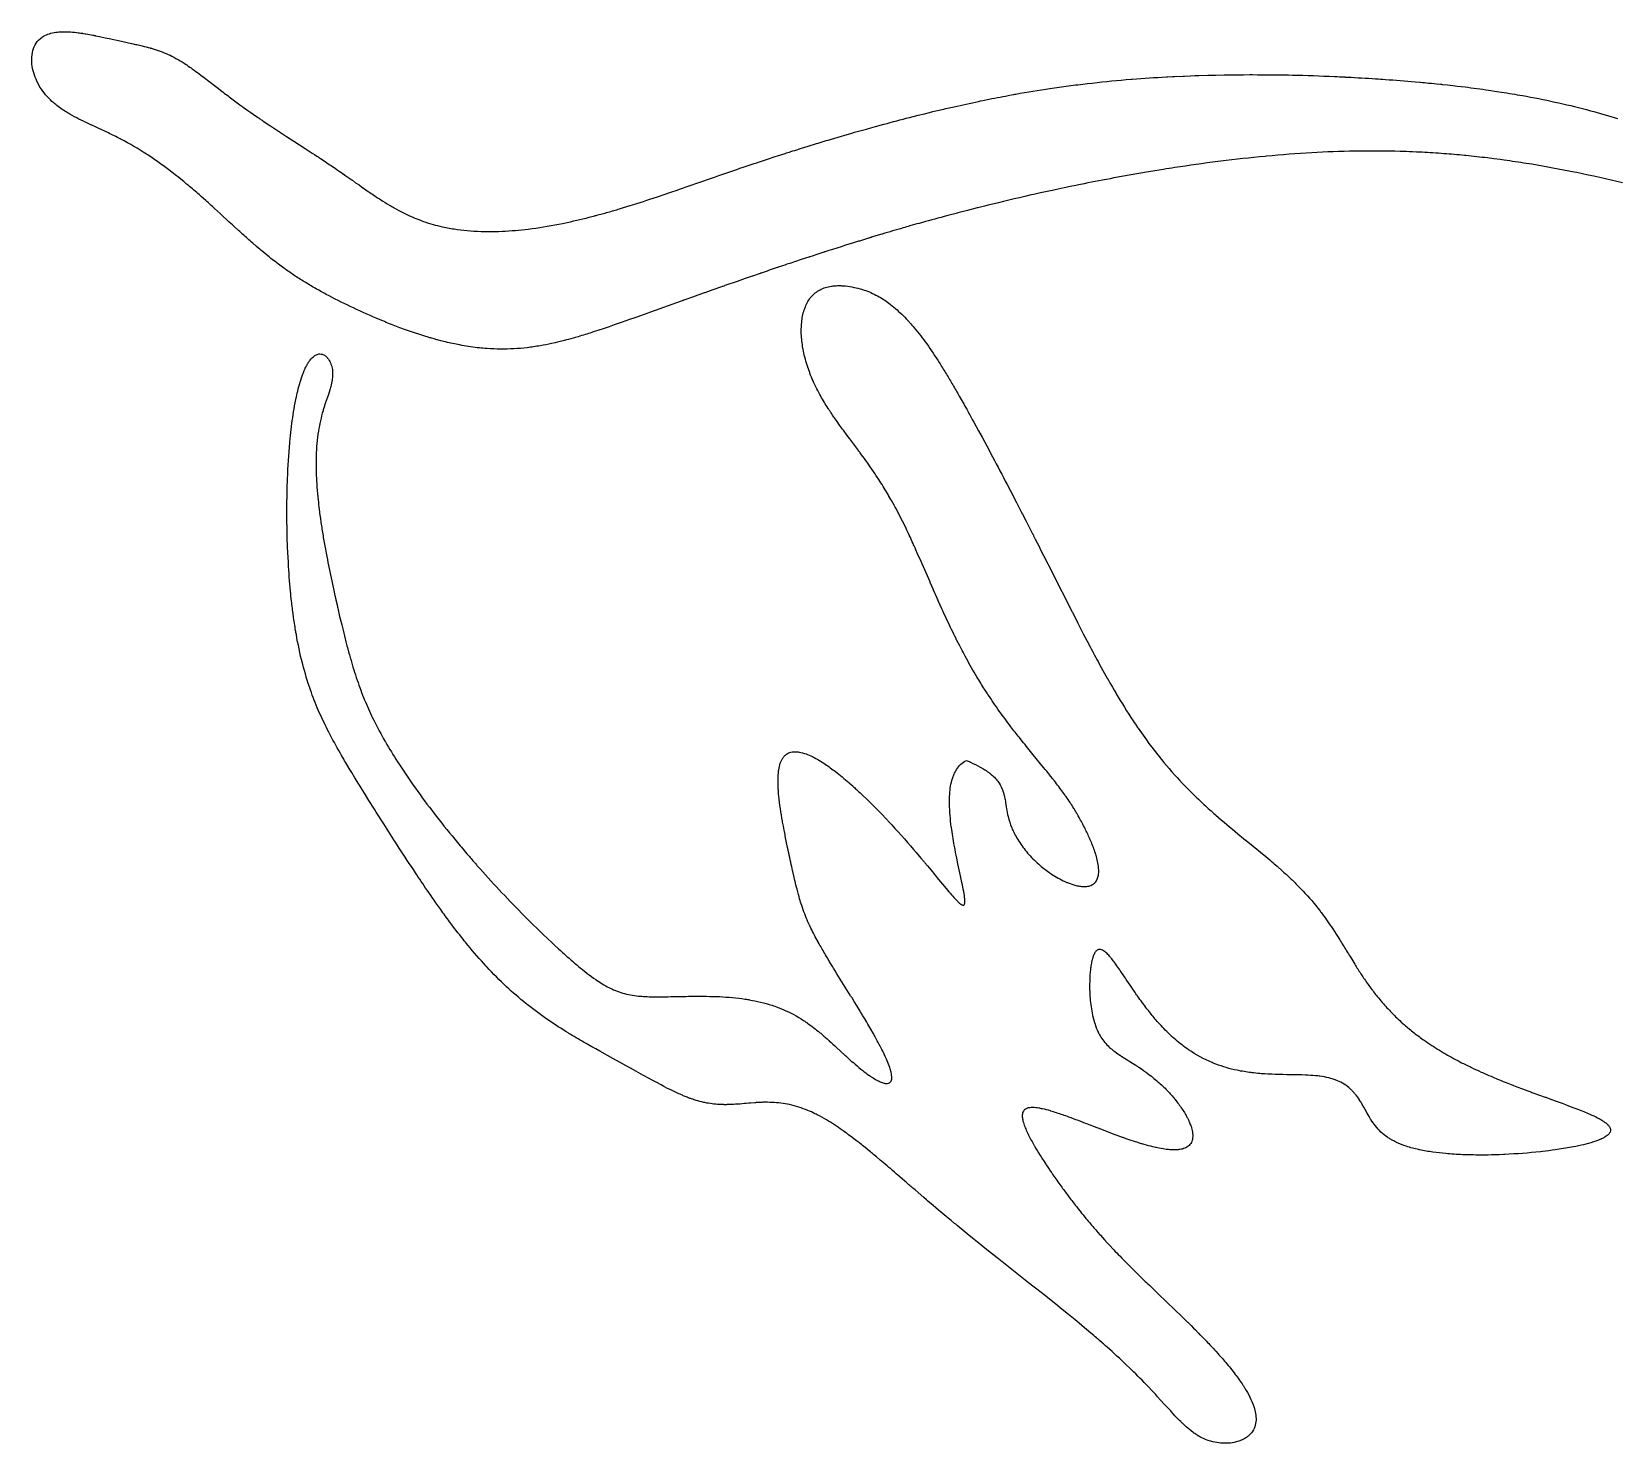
# Model space of a CAD drawing. Header units: millimetres. Extents: x -452 to 1230, y -246 to 254.
# Drawn here: x -425.1 to -280.1, y -246 to -116.8 of the extents above; entities that cross this region are included whole.
import ezdxf

# ---------------------------------------------------------------- set-up
doc = ezdxf.new("R2010")
doc.units = ezdxf.units.MM
doc.layers.add('Ebene_1', color=70, linetype='Continuous')

msp = doc.modelspace()

# ---------------------------------------------------------------- linework, layer by layer
at = {"layer": 'Ebene_1'}
msp.add_lwpolyline([(-279.65, -130.67, 0.008456), (-283.83, -129.74), (-284.08, -129.69, 0.009008), (-287.94, -128.98, 0.005276), (-289.96, -128.67), (-290.46, -128.6), (-290.84, -128.55), (-291.41, -128.47), (-291.98, -128.4, 0.005228), (-293.98, -128.18, 0.00937), (-294.04, -128.18, 0.009153), (-294.1, -128.17, 0.005846), (-295.98, -128.01, 0.005593), (-297.98, -127.88), (-298.48, -127.86), (-298.85, -127.84, 0.004145), (-299.98, -127.8, 0.011203), (-304, -127.78), (-304.13, -127.78, 0.010064), (-308.07, -127.92, 0.008846), (-312.21, -128.24), (-312.34, -128.25, 0.007379), (-316.39, -128.69), (-316.66, -128.73, 0.006489), (-320.59, -129.28, 0.000647), (-321.64, -129.44), (-322.42, -129.57), (-323.01, -129.67), (-323.89, -129.82), (-324.77, -129.97), (-325.28, -130.06), (-326.18, -130.23, 0.003876), (-328.87, -130.75), (-329.37, -130.85), (-329.81, -130.94), (-330, -130.98), (-330.72, -131.13), (-331.26, -131.24), (-331.66, -131.33), (-332.27, -131.46), (-332.87, -131.6, 0.004825), (-336.73, -132.49), (-337.65, -132.72), (-338, -132.8), (-338.61, -132.96, 0.017533), (-338.66, -132.97), (-339.54, -133.2), (-340.42, -133.42, 0.017581), (-340.48, -133.44), (-341.35, -133.67), (-341.68, -133.76, 0.002756), (-343.96, -134.38, 0.002096), (-344.81, -134.62, 0.000767), (-345.44, -134.8, 0.002643), (-347.35, -135.36, 0.015929), (-347.4, -135.38, 0.004037), (-347.6, -135.44), (-348.35, -135.66, 0.012926), (-348.39, -135.67, 0.012812), (-348.42, -135.69, 0.012699), (-348.46, -135.7, 0.012587), (-348.49, -135.71, 0.012476), (-348.52, -135.72), (-349.05, -135.88), (-349.44, -136, 0.012767), (-349.47, -136.01, 0.012551), (-349.51, -136.02), (-350.06, -136.19), (-350.61, -136.36, 0.00154), (-351.4, -136.61), (-352, -136.8), (-352.22, -136.87), (-352.61, -136.99, 0.011394), (-352.64, -137.01, 0.011198), (-352.68, -137.02), (-353.23, -137.2), (-353.77, -137.37), (-353.97, -137.44, 0.012067), (-354.01, -137.45, 0.011952), (-354.06, -137.47), (-354.76, -137.7), (-355.81, -138.05), (-356.07, -138.13, 0.001158), (-356.86, -138.4, 0.01143), (-356.91, -138.42, 0.011335), (-356.96, -138.43, 0.001245), (-358.42, -138.93, 0.011292), (-358.47, -138.95, 0.011121), (-358.51, -138.96), (-359.2, -139.2, 0.011125), (-359.25, -139.21), (-359.89, -139.44), (-360.63, -139.69), (-361.74, -140.08, 0.011218), (-361.78, -140.1, 0.003903), (-362.05, -140.19), (-362.85, -140.47), (-363.58, -140.73, 0.012357), (-363.61, -140.74, 0.012284), (-363.64, -140.75), (-364.69, -141.13), (-365.22, -141.32), (-365.48, -141.41, 0.013628), (-365.51, -141.42, 0.018075), (-365.57, -141.44, 0.003988), (-365.74, -141.5), (-368.53, -142.51), (-369.87, -142.99), (-370.54, -143.22), (-370.71, -143.28), (-371.21, -143.46), (-371.85, -143.68), (-372.33, -143.84), (-372.69, -143.97), (-372.96, -144.06, -0.001361), (-373.77, -144.32, -0.005671), (-374.99, -144.7), (-375.15, -144.75), (-375.42, -144.82, -0.004068), (-376.23, -145.05), (-376.53, -145.13, -0.005883), (-377.05, -145.25), (-377.25, -145.3), (-377.59, -145.38, -0.011099), (-378.63, -145.58, -0.013107), (-379.83, -145.76, -0.014456), (-381.03, -145.86, -0.031817), (-383.47, -145.84), (-383.55, -145.84, -0.008235), (-384.17, -145.78), (-384.39, -145.76, -0.018312), (-385.99, -145.51, -0.011795), (-387.28, -145.23), (-387.6, -145.15), (-387.72, -145.12), (-387.93, -145.07, -0.006669), (-388.09, -145.03), (-388.33, -144.96), (-388.56, -144.89, -0.000329), (-388.89, -144.8, -0.015007), (-391.14, -144.05, -0.007587), (-392.4, -143.57, -0.003191), (-393.02, -143.31, -0.006529), (-393.18, -143.25), (-393.41, -143.15), (-393.64, -143.05, -0.0106), (-396.01, -141.98, -0.011559), (-398.19, -140.88, -0.006732), (-399.2, -140.32, -0.008136), (-400.19, -139.73, -0.009142), (-401.15, -139.12, -0.009381), (-402.08, -138.47, -0.006473), (-402.55, -138.12), (-402.73, -137.99), (-402.88, -137.87), (-403.01, -137.77), (-403.25, -137.59), (-403.42, -137.45), (-403.68, -137.24), (-403.94, -137.03), (-404.18, -136.83), (-404.28, -136.74), (-404.38, -136.66), (-404.57, -136.5), (-404.61, -136.46), (-404.92, -136.19, -0.004251), (-405.85, -135.37), (-406.1, -135.14), (-406.21, -135.04), (-406.63, -134.66), (-406.78, -134.52), (-407.06, -134.27), (-407.87, -133.51), (-408.41, -133.02, 0.001853), (-409.21, -132.29), (-409.62, -131.93, 0.000908), (-410.03, -131.57), (-410.17, -131.45, 0.005879), (-411.23, -130.56), (-411.49, -130.34), (-411.69, -130.18), (-412, -129.93), (-412.31, -129.7), (-412.59, -129.48, 0.008171), (-413.6, -128.74, 0.009856), (-414.64, -128.04, 0.022867), (-416.97, -126.68, 0.025379), (-417, -126.67, 0.025227), (-417.03, -126.65, 0.00847), (-418.11, -126.11), (-418.38, -125.98), (-418.78, -125.79), (-418.99, -125.7), (-419.19, -125.6), (-419.7, -125.37, -0.02346), (-419.72, -125.36), (-420.1, -125.18), (-420.38, -125.05, -0.025139), (-420.41, -125.03, -0.010328), (-421.22, -124.63), (-421.44, -124.5), (-421.64, -124.39, -0.007244), (-421.98, -124.19, -0.013292), (-422.47, -123.87, -0.017737), (-422.94, -123.51), (-423.03, -123.44), (-423.12, -123.36, -0.030946), (-423.72, -122.77, -0.034213), (-424.25, -122.1, -0.041089), (-424.7, -121.29), (-424.74, -121.19, -0.039685), (-425, -120.42, -0.048409), (-425.13, -119.59, -0.062732), (-425.07, -118.75, -0.074767), (-424.82, -118.06, -0.090034), (-424.37, -117.49, -0.045569), (-424.05, -117.26, -0.056054), (-423.51, -117.03, -0.040579), (-422.94, -116.9), (-422.83, -116.88, -0.015663), (-422.77, -116.88, -0.013592), (-422.55, -116.86, -0.026966), (-421.79, -116.85, -0.018591), (-421.02, -116.92, -0.009254), (-420.5, -116.99), (-420.45, -117), (-420.25, -117.03), (-420.17, -117.04, -0.005459), (-419.54, -117.16, -0.011203), (-419.47, -117.17, -0.013813), (-419.4, -117.19, -0.015108), (-419.34, -117.2, -0.015692), (-419.29, -117.21), (-418.92, -117.29), (-418.42, -117.39), (-418.04, -117.48), (-416.91, -117.72), (-416.02, -117.92), (-415.97, -117.93, -0.002697), (-415.55, -118.03, -0.032124), (-415.53, -118.03), (-415.14, -118.12), (-415.04, -118.15, -0.007487), (-414.31, -118.33, -0.024509), (-414.28, -118.34, -0.00704), (-413.93, -118.44), (-413.76, -118.5), (-413.58, -118.56, -0.040032), (-412.13, -119.18, -0.018546), (-411.38, -119.61), (-411.2, -119.73), (-411.06, -119.82), (-410.96, -119.88), (-410.81, -119.99), (-410.66, -120.09, -0.005803), (-410.46, -120.23), (-410.28, -120.36, -0.003607), (-409.67, -120.81), (-409.37, -121.04), (-409.07, -121.27), (-408.18, -121.95), (-407.74, -122.29, 0.003011), (-407.3, -122.63, 0.003311), (-406.34, -123.35), (-406.09, -123.53), (-405.91, -123.66), (-405.84, -123.71), (-405.78, -123.75), (-405.57, -123.9), (-405.36, -124.05), (-405.1, -124.24), (-404.88, -124.39), (-404.48, -124.67, 0.00541), (-404.33, -124.77, 0.002674), (-404.07, -124.95), (-403.98, -125.01), (-403.89, -125.07), (-403.59, -125.27), (-403.44, -125.37), (-403.29, -125.47), (-402.76, -125.82), (-402.56, -125.95, 0.004131), (-402.47, -126.01), (-401.82, -126.44), (-401.16, -126.86), (-400.12, -127.54), (-399.86, -127.71), (-399.47, -127.96), (-399.27, -128.09), (-399.07, -128.22, -0.002978), (-398.82, -128.39), (-398.71, -128.46), (-398.3, -128.73), (-398.15, -128.83, -0.003276), (-397.08, -129.56), (-396.96, -129.64), (-396.52, -129.95, -0.016201), (-396.5, -129.96), (-395.85, -130.41, -0.02245), (-395.81, -130.44), (-395.51, -130.66), (-395.2, -130.87), (-394.98, -131.03), (-394.58, -131.3), (-394.44, -131.4), (-394.31, -131.49, 0.005893), (-393.39, -132.11, 0.013566), (-393.36, -132.13, 0.013348), (-393.33, -132.14, 0.013132), (-393.31, -132.16, 0.012919), (-393.28, -132.18, 0.017897), (-393.23, -132.21, 0.009139), (-392.4, -132.73, 0.003637), (-391.98, -132.97), (-391.76, -133.09), (-391.55, -133.21, 0.033557), (-389.58, -134.1, 0.007818), (-389.04, -134.29, 0.02802), (-387.4, -134.73, 0.017593), (-386.21, -134.94, 0.015212), (-385.01, -135.07, 0.015274), (-383.72, -135.13), (-383.64, -135.13), (-383.34, -135.13), (-383.28, -135.13), (-383.07, -135.13, 0.006973), (-382.43, -135.12), (-382.09, -135.1, 0.018675), (-379.72, -134.9, 0.017842), (-376.94, -134.46), (-376.59, -134.39), (-376.44, -134.35, 0.011186), (-374.15, -133.82), (-373.8, -133.73, 0.003511), (-373.5, -133.65, 0.003247), (-372.43, -133.36, 0.003898), (-371.37, -133.05), (-371.02, -132.94), (-370.41, -132.76), (-370.18, -132.68), (-369.78, -132.56), (-369.19, -132.37), (-368.89, -132.27), (-368.59, -132.17), (-367.89, -131.94), (-367.37, -131.76), (-366.58, -131.49), (-366.19, -131.36), (-365.8, -131.22), (-365.09, -130.98), (-364.03, -130.61), (-362.97, -130.24), (-362.6, -130.12), (-362.29, -130.01, -0.001973), (-360.08, -129.25), (-359.71, -129.13), (-359.07, -128.91, -0.002663), (-358.58, -128.75), (-357.85, -128.51), (-357.13, -128.27), (-356.94, -128.21), (-356.23, -127.98, -0.001756), (-355.71, -127.81), (-355.51, -127.75), (-355.33, -127.7), (-354.73, -127.5), (-354.12, -127.31), (-353.35, -127.08), (-353.21, -127.04), (-352.94, -126.96), (-352.47, -126.81), (-352.3, -126.76), (-351.68, -126.58), (-351.06, -126.4), (-350.87, -126.34), (-350.14, -126.13), (-349.87, -126.05), (-349.63, -125.98), (-348.8, -125.75), (-348.39, -125.63), (-347.97, -125.52), (-347.19, -125.31, -0.003525), (-344.86, -124.69), (-344.07, -124.49), (-343.49, -124.35), (-343.04, -124.24), (-342.71, -124.16), (-342.46, -124.1), (-341.72, -123.92), (-341.52, -123.88), (-340.78, -123.71, -0.004442), (-338.55, -123.22), (-338.35, -123.18), (-338.16, -123.14), (-337.45, -122.99), (-337.32, -122.97, -0.004576), (-335.32, -122.59), (-335.22, -122.57), (-335.12, -122.55, -0.007243), (-332.01, -122.04, -0.003882), (-330.3, -121.8, -0.003861), (-328.59, -121.59, -0.008238), (-325.04, -121.23), (-324.58, -121.19), (-324.48, -121.19, -0.006315), (-321.36, -120.98), (-321.25, -120.97), (-320.79, -120.95), (-320.69, -120.94), (-320.59, -120.94), (-319.84, -120.9), (-319.7, -120.9), (-319.17, -120.88), (-318.77, -120.86), (-318.62, -120.86), (-318.49, -120.85), (-318.38, -120.85), (-317.58, -120.83), (-317.1, -120.81), (-316.88, -120.81), (-316.09, -120.8), (-315.5, -120.79), (-315.05, -120.78), (-314.89, -120.78), (-314.3, -120.78), (-313.72, -120.77), (-313.48, -120.77), (-313.02, -120.78), (-312.62, -120.78, -0.00419), (-309.84, -120.81, -0.005178), (-305.99, -120.94, -0.001759), (-305.05, -120.98, -0.012417), (-305, -120.99, -0.012358), (-304.96, -120.99, -0.012298), (-304.92, -120.99, -0.012239), (-304.88, -120.99, -0.012178), (-304.83, -120.99, -0.012117), (-304.79, -121, -0.00392), (-302.23, -121.15, -0.002131), (-301.33, -121.21, -0.004581), (-298.61, -121.42), (-298.18, -121.46, -0.01786), (-298.13, -121.47, -0.001914), (-297.39, -121.54, -0.004447), (-297.11, -121.56), (-296.87, -121.59), (-296.65, -121.61), (-296.28, -121.65, -0.007595), (-296.14, -121.66), (-295.65, -121.72), (-295.16, -121.77), (-294.96, -121.8), (-294.77, -121.82), (-294.05, -121.9, -0.004873), (-291.89, -122.19), (-291.7, -122.22), (-291.34, -122.27), (-290.7, -122.37, -0.005838), (-288.79, -122.69, -0.009483), (-285.83, -123.28, -0.010641), (-282.95, -123.97), (-282.59, -124.07, -0.00913), (-280.1, -124.79)], format="xyb", dxfattribs=at)
msp.add_lwpolyline([(-339.65, -183.52, -0.007002), (-339.33, -183.66, -0.014362), (-339.27, -183.69, -0.022288), (-338.4, -184.13), (-338.27, -184.2, -0.016854), (-337.85, -184.46, -0.008718), (-337.64, -184.61, -0.010456), (-337.54, -184.68, -0.010762), (-337.49, -184.72, -0.012427), (-337.44, -184.76, -0.024282), (-337.09, -185.07, -0.03223), (-336.78, -185.43, -0.06803), (-336.38, -186.14), (-336.34, -186.23, -0.022413), (-336.24, -186.56, -0.008542), (-336.19, -186.73), (-336.18, -186.78), (-336.18, -186.81, -0.005084), (-336.16, -186.9, -0.006354), (-336.12, -187.11), (-336.09, -187.27), (-336.07, -187.39), (-336.02, -187.74, 0.019667), (-336.01, -187.8), (-335.99, -187.91, 0.020165), (-335.84, -188.67, 0.037849), (-335.51, -189.68, 0.040037), (-334.96, -190.76, 0.036898), (-334.17, -191.86, 0.034975), (-333.17, -192.9), (-333.03, -193.03), (-332.91, -193.13, 0.026698), (-332.01, -193.82, 0.016343), (-331.41, -194.2, 0.022001), (-330.79, -194.53, 0.005288), (-330.65, -194.6, 0.010323), (-330.4, -194.71), (-330.35, -194.73, 0.036261), (-329.63, -194.96, 0.013094), (-329.39, -195.01, 0.031302), (-329.02, -195.06, 0.042316), (-328.65, -195.05, 0.063848), (-328.28, -194.96, 0.088065), (-327.95, -194.77, 0.092118), (-327.72, -194.47, 0.067516), (-327.6, -194.13, 0.052609), (-327.55, -193.66, 0.031198), (-327.58, -193.19, 0.026429), (-327.69, -192.62, 0.017512), (-327.84, -192.07), (-327.85, -192.03), (-327.9, -191.88, 0.019419), (-328.29, -190.85), (-328.33, -190.78), (-328.36, -190.7), (-328.42, -190.57, 0.012486), (-328.86, -189.64), (-328.93, -189.5, 0.011777), (-329.49, -188.48, 0.004874), (-329.66, -188.2), (-329.78, -188, 0.005733), (-329.88, -187.84, 0.012963), (-329.9, -187.81, 0.017214), (-329.93, -187.76), (-330.05, -187.57, 0.01234), (-330.08, -187.52, 0.013602), (-330.13, -187.45, 0.01144), (-330.17, -187.38, 0.006854), (-330.54, -186.84), (-330.58, -186.78, 0.006616), (-330.91, -186.32, 0.009663), (-331.71, -185.26), (-331.74, -185.22), (-331.95, -184.96), (-332.03, -184.86), (-332.31, -184.51), (-332.45, -184.34), (-332.59, -184.16), (-333.54, -183.01, -0.003443), (-334.54, -181.77), (-334.81, -181.44, -0.004061), (-335.59, -180.44, -0.007746), (-336.64, -179.01, -0.004062), (-337.17, -178.25, -0.005122), (-337.68, -177.48), (-337.75, -177.38), (-337.99, -177.01, -0.006783), (-338.69, -175.88, -0.009833), (-339.65, -174.2), (-339.76, -173.99), (-339.96, -173.61), (-340.04, -173.47), (-340.17, -173.23), (-340.26, -173.04), (-340.41, -172.76), (-340.55, -172.48, -0.003073), (-340.6, -172.37, -0.006952), (-341.4, -170.73, -0.003133), (-341.8, -169.85), (-341.9, -169.64), (-342.05, -169.31), (-342.2, -168.98, -0.01588), (-342.22, -168.92, -0.015743), (-342.24, -168.87, -0.00407), (-342.34, -168.67), (-342.65, -167.95, -0.016245), (-342.67, -167.91), (-342.96, -167.24, -0.018971), (-342.98, -167.18), (-343.34, -166.36), (-343.7, -165.54), (-343.79, -165.33), (-344.11, -164.61), (-344.27, -164.25), (-344.35, -164.07), (-344.43, -163.89, 0.002355), (-344.52, -163.69), (-344.6, -163.51, 0.00348), (-344.88, -162.91), (-344.95, -162.76), (-345.01, -162.64), (-345.09, -162.47), (-345.17, -162.3), (-345.35, -161.92), (-345.5, -161.64, 0.005868), (-345.93, -160.79), (-346.12, -160.43, 0.003734), (-346.27, -160.16), (-346.38, -159.95, 0.018092), (-346.4, -159.92, 0.005397), (-346.73, -159.35, 0.018394), (-346.75, -159.31, 0.018016), (-346.78, -159.26, 0.010615), (-347.57, -157.97), (-347.67, -157.81), (-347.86, -157.52, 0.00122), (-348.15, -157.08), (-348.3, -156.87), (-348.45, -156.65), (-348.68, -156.33), (-348.85, -156.09, 0.003136), (-349.37, -155.37, 0.006046), (-349.43, -155.3, 0.005216), (-349.48, -155.22, 0.005806), (-349.59, -155.08), (-350.31, -154.11), (-350.55, -153.8), (-350.9, -153.32, -0.002505), (-351.25, -152.84), (-351.48, -152.52), (-351.65, -152.28, -0.004476), (-351.9, -151.92, -0.006902), (-352.03, -151.73, -0.005835), (-352.09, -151.64, -0.006469), (-352.15, -151.55, -0.006621), (-352.2, -151.46, -0.00686), (-352.25, -151.39, -0.007038), (-352.3, -151.31, -0.015193), (-352.97, -150.2, -0.023392), (-353.67, -148.8, -0.013691), (-353.97, -148.09, -0.01731), (-353.98, -148.04, -0.0148), (-354.22, -147.36, -0.03193), (-354.59, -145.9), (-354.6, -145.81, -0.034527), (-354.75, -144.48, -0.004467), (-354.75, -144.32, -0.017311), (-354.74, -143.74, -0.022744), (-354.68, -143.16, -0.027493), (-354.57, -142.58, -0.033759), (-354.38, -142.02, -0.038416), (-354.15, -141.54, -0.044492), (-353.84, -141.1, -0.094356), (-353.04, -140.46, -0.046503), (-352.54, -140.25, -0.037801), (-352, -140.13, -0.019702), (-351.68, -140.09, -0.022893), (-351.19, -140.08), (-351.13, -140.08, -0.00927), (-351.02, -140.09, -0.010534), (-350.94, -140.09), (-350.82, -140.1), (-350.7, -140.11, -0.023497), (-349.92, -140.24), (-349.73, -140.28), (-349.58, -140.32), (-349.37, -140.37), (-349.26, -140.4), (-349.15, -140.43, -0.045625), (-347.93, -140.94), (-347.77, -141.02, -0.033684), (-346.73, -141.69, -0.03277), (-345.57, -142.7), (-345.41, -142.85, -0.01197), (-344.9, -143.38), (-344.84, -143.45, -0.010101), (-344.42, -143.94, -0.011388), (-343.83, -144.67, -0.007423), (-343.28, -145.42, -0.01336), (-342.14, -147.12, -0.004313), (-341.55, -148.07, -0.004793), (-340.97, -149.03, -0.003585), (-340.37, -150.07), (-340.3, -150.2), (-340.04, -150.66), (-340, -150.71), (-339.89, -150.91), (-339.78, -151.11), (-339.62, -151.39, -0.002229), (-339.35, -151.89), (-339.14, -152.26), (-339.11, -152.32), (-338.96, -152.58), (-338.54, -153.36), (-338.22, -153.96), (-337.97, -154.41), (-337.79, -154.75), (-337.25, -155.76, -0.00188), (-335.93, -158.28), (-335.59, -158.93), (-335.08, -159.92), (-334.57, -160.9), (-334.53, -160.98), (-334.19, -161.64), (-333.69, -162.62, -0.003754), (-333.56, -162.86), (-333.52, -162.96), (-333.35, -163.28), (-333.19, -163.6), (-333.01, -163.95), (-332.94, -164.1), (-332.86, -164.24), (-332.6, -164.77), (-331.79, -166.36), (-331.44, -167.06), (-330.38, -169.15), (-330.03, -169.84, 0.004172), (-329.96, -169.97), (-329.47, -170.95), (-329.21, -171.44, 0.007571), (-329.18, -171.5), (-328.96, -171.93), (-328.6, -172.62), (-328.33, -173.13, 0.002893), (-327.51, -174.68), (-327.32, -175.01), (-327.16, -175.3), (-327.02, -175.56), (-326.77, -176.01, 0.011381), (-326.74, -176.05, 0.011231), (-326.72, -176.09, 0.011081), (-326.7, -176.13), (-326.53, -176.43), (-326.39, -176.66), (-326.3, -176.83), (-326.15, -177.09), (-326, -177.34, 0.012087), (-325.97, -177.38, 0.012014), (-325.95, -177.42, 0.012457), (-324.4, -179.89, 0.002969), (-323.99, -180.51, 0.015913), (-323.95, -180.56, 0.012202), (-322.7, -182.3, 0.017843), (-320.88, -184.53, 0.012142), (-320.85, -184.57, 0.017773), (-318.94, -186.59, 0.008104), (-317.93, -187.55, 0.011914), (-317.9, -187.58, 0.006002), (-316.9, -188.48, 0.012515), (-316.87, -188.51, 0.012446), (-316.84, -188.54, 0.007974), (-314.82, -190.24), (-314.31, -190.66), (-314.12, -190.81, 0.018041), (-314.07, -190.85), (-313.42, -191.38), (-313.1, -191.64), (-312.93, -191.78), (-312.77, -191.91), (-312.28, -192.32), (-311.91, -192.62, -0.002629), (-311.37, -193.09), (-311.24, -193.21), (-311.13, -193.3), (-310.83, -193.56), (-310.61, -193.77), (-310.51, -193.86, -0.006802), (-309.78, -194.55, -0.005327), (-309.42, -194.9, -0.005339), (-309.07, -195.26, -0.02448), (-307.51, -197.04), (-307.33, -197.27, -0.010313), (-307.29, -197.32, -0.009654), (-307.26, -197.37, -0.009001), (-307.22, -197.42, -0.008353), (-307.18, -197.47, -0.015568), (-306.15, -198.94), (-305.98, -199.19), (-305.84, -199.41), (-305.72, -199.6), (-305.51, -199.94, -0.003154), (-304.88, -200.96, 0.002235), (-304.56, -201.48), (-304.32, -201.87), (-304.14, -202.17, 0.006294), (-303.58, -203.04), (-303.4, -203.32, 0.009059), (-302.75, -204.25, 0.012849), (-302.06, -205.15), (-301.94, -205.29, 0.016485), (-301.08, -206.27, 0.007832), (-300.63, -206.75, 0.00662), (-300.16, -207.2, 0.009955), (-299.6, -207.72, 0.014277), (-298.71, -208.45, 0.012204), (-297.79, -209.13, 0.016524), (-296.38, -210.05, 0.014096), (-294.92, -210.89), (-294.72, -210.99), (-294.54, -211.09, 0.005821), (-293.83, -211.45), (-293.56, -211.57), (-293.45, -211.63, 0.005751), (-292.57, -212.04), (-292.45, -212.09, 0.004199), (-291.67, -212.43), (-291.47, -212.52), (-291.07, -212.68, 0.001387), (-290.39, -212.96), (-290.13, -213.06), (-289.67, -213.24, 0.015874), (-289.63, -213.26, 0.003406), (-288.97, -213.51), (-288.8, -213.57), (-288.3, -213.76), (-288.21, -213.8), (-288.11, -213.83), (-288.02, -213.86), (-287.93, -213.9, 0.002188), (-287.24, -214.15), (-286.72, -214.34, 0.022918), (-286.7, -214.35, 0.022829), (-286.67, -214.35), (-286.29, -214.49), (-285.73, -214.69), (-285.16, -214.9), (-285.01, -214.96), (-284.86, -215.01), (-284.58, -215.12), (-284.09, -215.3), (-283.73, -215.44, -0.010456), (-282.65, -215.89), (-282.44, -215.98, -0.018207), (-281.75, -216.32, -0.012938), (-281.71, -216.35, -0.020031), (-281.4, -216.54, -0.03292), (-281.1, -216.76, -0.036538), (-280.94, -216.91, -0.046141), (-280.84, -217.05, -0.108443), (-280.75, -217.28, -0.145175), (-280.79, -217.54, -0.060349), (-280.87, -217.67, -0.05999), (-281.06, -217.86, -0.028595), (-281.23, -217.97, -0.02314), (-281.5, -218.12), (-281.57, -218.15, -0.010157), (-281.62, -218.17), (-281.7, -218.21, -0.014788), (-281.77, -218.24, -0.010995), (-281.9, -218.29), (-282.03, -218.34), (-282.09, -218.36, -0.021257), (-283, -218.63), (-283.23, -218.69), (-283.41, -218.73), (-283.67, -218.79), (-283.93, -218.84, -0.013223), (-285.44, -219.11), (-285.81, -219.16, -0.007295), (-286.95, -219.31), (-287.16, -219.33, -0.015676), (-290.41, -219.58, -0.007506), (-290.52, -219.59), (-290.94, -219.6), (-291.31, -219.62), (-291.63, -219.62), (-291.92, -219.63, -0.004244), (-292.41, -219.63), (-292.78, -219.63), (-293.06, -219.63, -0.005228), (-293.89, -219.62, -0.011525), (-295.44, -219.53), (-295.63, -219.52), (-295.8, -219.5, -0.011741), (-296.98, -219.37, -0.018164), (-298.21, -219.15, -0.010841), (-298.29, -219.14, -0.025921), (-299.42, -218.83, -0.029002), (-300.31, -218.48, -0.019542), (-300.36, -218.45, -0.018384), (-300.76, -218.24, -0.013982), (-300.86, -218.19, -0.013296), (-301.14, -218.01, -0.077335), (-302.25, -216.96, -0.025195), (-302.66, -216.39, -0.024271), (-302.68, -216.35, -0.005357), (-302.76, -216.22), (-302.83, -216.11), (-302.92, -215.95), (-303.01, -215.79, -0.01795), (-303.03, -215.75), (-303.19, -215.47), (-303.31, -215.25, 0.00506), (-303.49, -214.93, 0.008909), (-303.69, -214.61, 0.017519), (-303.71, -214.58, 0.02844), (-304.09, -214.05, 0.016455), (-304.31, -213.81), (-304.36, -213.75, 0.010663), (-304.54, -213.58, 0.08735), (-305.72, -212.83, 0.039253), (-306.51, -212.57, 0.026088), (-307.32, -212.42, 0.019379), (-307.38, -212.42), (-307.51, -212.4, 0.016145), (-308.42, -212.33), (-308.65, -212.32), (-308.99, -212.3), (-309.16, -212.3), (-309.34, -212.3), (-309.63, -212.29), (-310.14, -212.28), (-310.34, -212.28), (-310.67, -212.27, -0.004822), (-311.68, -212.24), (-311.76, -212.24), (-312.07, -212.23), (-312.35, -212.21, -0.005956), (-312.82, -212.18, -0.010178), (-313.53, -212.1), (-313.62, -212.09, -0.010563), (-314.24, -212, -0.011831), (-314.9, -211.88, -0.039481), (-316.84, -211.31, -0.006756), (-317.17, -211.18, -0.051843), (-319.33, -210, -0.027645), (-320.51, -209.09, -0.023585), (-321.59, -208.06, -0.009236), (-322.1, -207.51, -0.012727), (-322.83, -206.64), (-323.01, -206.42), (-323.14, -206.25, -0.003625), (-323.52, -205.74, -0.02404), (-323.55, -205.71, -0.02416), (-323.58, -205.67, -0.004874), (-323.97, -205.12, -0.02511), (-323.99, -205.1, -0.025104), (-324.01, -205.07, -0.003583), (-324.29, -204.67), (-324.5, -204.37, -0.012712), (-324.53, -204.31), (-324.82, -203.88), (-324.97, -203.66), (-325.04, -203.56), (-325.08, -203.5), (-325.11, -203.45), (-325.19, -203.34), (-325.26, -203.23), (-325.53, -202.84, 0.006756), (-325.63, -202.69, 0.005641), (-325.98, -202.18), (-326.08, -202.05, 0.012324), (-326.36, -201.68, 0.012243), (-326.56, -201.44), (-326.64, -201.35, 0.033162), (-326.94, -201.06, 0.034619), (-327.1, -200.94, 0.058125), (-327.29, -200.85, 0.100853), (-327.49, -200.82, 0.170678), (-327.75, -200.94, 0.081394), (-327.93, -201.17), (-327.95, -201.21, 0.029103), (-328.02, -201.37, 0.029281), (-328.12, -201.66, 0.024202), (-328.22, -202.09, 0.014374), (-328.29, -202.54, 0.011468), (-328.3, -202.6, 0.011801), (-328.35, -203.08), (-328.36, -203.27, 0.008913), (-328.37, -203.58, 0.010436), (-328.38, -204.06, 0.009929), (-328.38, -204.53), (-328.37, -204.6, 0.008202), (-328.35, -205.11, 0.030279), (-328.16, -206.63, 0.027077), (-327.94, -207.52), (-327.92, -207.58, 0.035861), (-327.61, -208.38, 0.020841), (-327.42, -208.72, 0.067191), (-326.7, -209.65, 0.018964), (-326.41, -209.91, 0.012576), (-326.18, -210.1), (-326.09, -210.17), (-325.93, -210.28), (-325.81, -210.37), (-325.63, -210.49), (-325.6, -210.5), (-325.52, -210.56), (-325.44, -210.61), (-325.42, -210.62), (-325.39, -210.64), (-325.2, -210.76), (-325.04, -210.86), (-324.45, -211.23), (-324.16, -211.41, -0.01126), (-324.09, -211.46), (-323.87, -211.6), (-323.65, -211.76), (-323.45, -211.89, -0.00817), (-323.11, -212.14, -0.021137), (-322.14, -212.92, -0.021319), (-321.28, -213.74), (-321.18, -213.85, -0.011251), (-320.83, -214.23), (-320.75, -214.33, -0.00827), (-320.5, -214.63, -0.022749), (-320.48, -214.66, -0.024739), (-319.85, -215.54), (-319.77, -215.65, -0.010437), (-319.65, -215.85, -0.00997), (-319.48, -216.16), (-319.44, -216.24, -0.011256), (-319.32, -216.48, -0.013581), (-319.28, -216.57, -0.016633), (-319.14, -216.93), (-319.11, -217, -0.040316), (-318.98, -217.53, -0.030315), (-318.95, -217.8, -0.038363), (-318.96, -218.07, -0.060464), (-319.03, -218.37, -0.113849), (-319.29, -218.76), (-319.33, -218.8, -0.080652), (-319.68, -219.01, -0.056343), (-320.13, -219.13, -0.028232), (-320.47, -219.16, -0.012933), (-320.6, -219.16, -0.024261), (-321.05, -219.15), (-321.16, -219.14), (-321.25, -219.13), (-321.37, -219.12), (-321.5, -219.1, -0.015861), (-322.18, -218.98), (-322.31, -218.95, -0.011919), (-322.37, -218.94), (-322.6, -218.88, -0.010704), (-323.39, -218.67), (-323.59, -218.61), (-323.63, -218.6), (-323.91, -218.52), (-324.04, -218.47), (-324.18, -218.43, -0.004814), (-324.96, -218.17), (-325.04, -218.14, -0.003402), (-325.32, -218.04), (-325.38, -218.02), (-325.86, -217.85, -0.00267), (-326.21, -217.71), (-326.75, -217.51), (-327.28, -217.31), (-328.03, -217.02), (-328.31, -216.91), (-328.43, -216.86, 0.004871), (-328.55, -216.82, 0.004513), (-330.28, -216.16), (-330.42, -216.11, 0.009187), (-331.54, -215.73), (-331.68, -215.68, 0.00127), (-331.93, -215.61, 0.020929), (-331.97, -215.59, 0.015764), (-332.68, -215.41, 0.013894), (-333.04, -215.34, 0.037085), (-333.58, -215.29, 0.037754), (-333.86, -215.3, 0.061918), (-334.13, -215.37, 0.087939), (-334.33, -215.49, 0.148013), (-334.51, -215.79, 0.049724), (-334.54, -215.97, 0.033618), (-334.54, -216.14, 0.042103), (-334.48, -216.52, 0.011368), (-334.44, -216.66, 0.02364), (-334.27, -217.13, 0.015279), (-334.07, -217.59, 0.010228), (-333.84, -218.06, 0.009501), (-333.45, -218.75, 0.012073), (-333.4, -218.84), (-333.32, -218.99), (-333.18, -219.21), (-333.05, -219.43), (-332.89, -219.69, 0.001505), (-332.61, -220.13), (-332.39, -220.46), (-332.35, -220.52), (-332.2, -220.75), (-332.09, -220.92), (-332.04, -220.99), (-331.89, -221.21, 0.003959), (-331.81, -221.32), (-331.77, -221.38), (-331.74, -221.44, 0.005576), (-331.02, -222.45), (-330.93, -222.57), (-330.85, -222.68), (-330.78, -222.78, 0.004179), (-330.29, -223.45), (-330.19, -223.57), (-330.1, -223.69, 0.004517), (-329.42, -224.57), (-329.25, -224.78), (-329.12, -224.94), (-329.07, -225.01), (-328.98, -225.11), (-328.72, -225.43, 0.006543), (-327.88, -226.42), (-327.82, -226.49), (-327.62, -226.72), (-327.59, -226.76), (-327.44, -226.92), (-327.39, -226.98), (-327.2, -227.19), (-327.01, -227.4), (-326.77, -227.66), (-326.57, -227.88), (-326.2, -228.27), (-326.17, -228.31, 0.004123), (-325.63, -228.87), (-325.6, -228.9, 0.002856), (-325.09, -229.42), (-325.05, -229.46), (-324.79, -229.72), (-324.67, -229.84), (-324.24, -230.27), (-323.91, -230.59, 0.001988), (-322.92, -231.55), (-322.34, -232.12), (-322.12, -232.33), (-321.35, -233.07), (-320.58, -233.81), (-319.98, -234.39), (-319.53, -234.82, -0.008984), (-319.45, -234.91, -0.00727), (-319.41, -234.94), (-319.11, -235.24), (-318.88, -235.47), (-318.71, -235.64), (-318.46, -235.89, -0.016012), (-318.43, -235.92), (-318.32, -236.04, -0.015911), (-318.29, -236.06, -0.013917), (-318.27, -236.09, -0.01722), (-318.24, -236.12, -0.017427), (-318.21, -236.15), (-318.07, -236.29), (-317.94, -236.42), (-317.82, -236.55), (-317.7, -236.67, -0.005812), (-316.86, -237.56, -0.024423), (-316.84, -237.59), (-316.64, -237.81), (-316.56, -237.9), (-316.43, -238.04), (-316.24, -238.26), (-316.05, -238.48, -0.01318), (-315.17, -239.56), (-315.06, -239.7, -0.018046), (-314.36, -240.69, -0.005497), (-314.22, -240.92), (-314.18, -240.97, -0.022087), (-313.73, -241.78, -0.034905), (-313.37, -242.63), (-313.34, -242.73, -0.007641), (-313.29, -242.9, -0.011319), (-313.27, -242.98, -0.04469), (-313.17, -243.58, -0.0614), (-313.2, -244.19, -0.083688), (-313.41, -244.79, -0.083195), (-313.81, -245.29, -0.038613), (-314.07, -245.49), (-314.1, -245.51, -0.042781), (-314.52, -245.73, -0.036806), (-314.98, -245.89, -0.044556), (-315.69, -246, -0.0233), (-316.05, -246.01, -0.017463), (-316.4, -245.99, -0.076666), (-317.8, -245.65, -0.035584), (-318.45, -245.32, -0.0177), (-318.76, -245.12), (-318.84, -245.07, -0.002296), (-318.95, -244.99), (-319.06, -244.9), (-319.1, -244.87, -0.021313), (-319.7, -244.36), (-319.84, -244.23, -0.007226), (-320.05, -244.03), (-320.15, -243.92), (-320.26, -243.82, -0.007004), (-320.9, -243.14), (-320.97, -243.05), (-321.11, -242.9), (-321.32, -242.67), (-321.52, -242.45), (-321.89, -242.05), (-322.16, -241.75), (-322.37, -241.52), (-322.68, -241.19), (-323, -240.85), (-323.21, -240.63, 0.009195), (-324.75, -239.09), (-325, -238.85, 0.009028), (-326.78, -237.21), (-326.92, -237.09, 0.002723), (-327.19, -236.86), (-327.24, -236.81), (-327.47, -236.61, 0.00245), (-327.86, -236.27), (-328.01, -236.15), (-328.27, -235.92), (-328.66, -235.59), (-329.05, -235.27), (-329.13, -235.2), (-329.71, -234.72), (-330.15, -234.36), (-330.32, -234.23), (-330.89, -233.76), (-331.48, -233.29), (-331.63, -233.16), (-332.21, -232.7), (-332.43, -232.53), (-332.81, -232.22), (-333.96, -231.32), (-335.19, -230.35), (-336.42, -229.37, -0.005524), (-336.57, -229.25), (-336.71, -229.14), (-337.23, -228.73), (-337.43, -228.57), (-337.77, -228.3, -0.016397), (-337.8, -228.27), (-338.3, -227.87, -0.016652), (-338.33, -227.85), (-338.8, -227.47), (-339.08, -227.25), (-339.57, -226.84), (-339.94, -226.54), (-340.5, -226.09), (-340.63, -225.97), (-340.74, -225.89), (-341.05, -225.63), (-341.18, -225.52), (-341.68, -225.1), (-342.05, -224.79), (-342.19, -224.67), (-342.68, -224.26), (-343.17, -223.84), (-343.3, -223.73), (-343.53, -223.53), (-344.35, -222.83), (-344.46, -222.74, -0.001337), (-344.82, -222.43), (-344.91, -222.35), (-345.17, -222.12), (-345.29, -222.02), (-345.74, -221.63, 0.001536), (-347.08, -220.48), (-347.54, -220.09), (-347.88, -219.8), (-348.14, -219.58, 0.00201), (-348.53, -219.26), (-348.92, -218.94, 0.004529), (-349.36, -218.59, 0.003366), (-349.69, -218.33), (-349.94, -218.14), (-350.13, -217.99), (-350.42, -217.78, 0.003349), (-350.56, -217.67), (-350.63, -217.62), (-350.71, -217.57), (-350.92, -217.42, 0.010112), (-351.01, -217.35, 0.019978), (-352.45, -216.41, 0.014667), (-353.29, -215.95, 0.009072), (-353.5, -215.85, 0.015363), (-354.16, -215.55, 0.021675), (-354.98, -215.25, 0.022678), (-355.82, -215.02, 0.044437), (-357.44, -214.82, 0.016674), (-358.23, -214.81, 0.008229), (-358.62, -214.83), (-358.82, -214.84, 0.018518), (-358.87, -214.84, 0.006671), (-359.01, -214.85), (-359.4, -214.88, 0.004685), (-359.54, -214.89), (-359.79, -214.91, -0.004207), (-360.55, -214.98, -0.017998), (-360.59, -214.98, -0.009309), (-361.32, -215.02), (-361.5, -215.02, -0.015045), (-361.57, -215.02, -0.013124), (-361.63, -215.03, -0.011395), (-361.69, -215.03, -0.013413), (-361.78, -215.03, -0.009521), (-361.85, -215.02, -0.00686), (-362.05, -215.02), (-362.24, -215.01, -0.037928), (-363.56, -214.84, -0.013785), (-363.65, -214.82, -0.019055), (-364.38, -214.63), (-364.56, -214.57, -0.015201), (-364.62, -214.55), (-364.68, -214.53), (-364.78, -214.5, -0.009649), (-365.09, -214.39), (-365.19, -214.35), (-365.38, -214.27, -0.008508), (-365.71, -214.13, -0.012652), (-366.67, -213.68), (-366.78, -213.63), (-366.98, -213.53), (-367.32, -213.35), (-367.58, -213.22), (-367.96, -213.01), (-368.34, -212.81), (-368.79, -212.56), (-369.45, -212.2), (-370.11, -211.83), (-371.04, -211.32), (-371.98, -210.8), (-372.46, -210.54), (-373.19, -210.13), (-373.55, -209.93), (-373.91, -209.73), (-374.41, -209.44, -0.006221), (-375.89, -208.57), (-375.95, -208.53), (-376.02, -208.5), (-376.07, -208.46, -0.012916), (-377.87, -207.3, -0.018173), (-379.82, -205.86, -0.006928), (-379.94, -205.76, -0.017992), (-381.71, -204.23, -0.01789), (-383.52, -202.41), (-383.58, -202.35, -0.014531), (-385.25, -200.42, -0.002536), (-385.68, -199.89, -0.008666), (-386.91, -198.29, -0.004012), (-387.72, -197.18), (-387.82, -197.04), (-388.17, -196.56), (-388.34, -196.31), (-388.51, -196.07), (-388.61, -195.92), (-388.97, -195.4, -0.003377), (-390.04, -193.8, -0.003147), (-391.52, -191.54), (-391.7, -191.26), (-392.01, -190.78), (-392.48, -190.05), (-392.94, -189.32), (-393.62, -188.25), (-393.79, -187.98), (-394.29, -187.18), (-394.62, -186.66), (-394.86, -186.28), (-395.21, -185.7), (-395.57, -185.12), (-395.87, -184.62), (-396.1, -184.25), (-396.43, -183.69, -0.003705), (-396.76, -183.13, -0.01689), (-396.77, -183.1, -0.016703), (-396.79, -183.07, -0.010201), (-397.84, -181.18), (-397.96, -180.93, -0.014427), (-398.8, -179.19), (-398.92, -178.93, -0.017894), (-399.64, -177.07, -0.021078), (-400.35, -174.71, -0.008483), (-400.38, -174.62, -0.018374), (-400.93, -172.01), (-400.97, -171.82, -0.006922), (-401, -171.64, -0.006624), (-401.2, -170.29), (-401.21, -170.24, -0.00681), (-401.37, -168.93), (-401.42, -168.49), (-401.44, -168.3, -0.006887), (-401.45, -168.12), (-401.46, -168.04, -0.009761), (-401.66, -165.45), (-401.66, -165.39), (-401.69, -164.92), (-401.71, -164.52, -0.003524), (-401.74, -163.81), (-401.76, -163.27), (-401.76, -163.17), (-401.77, -162.8), (-401.78, -162.23), (-401.79, -161.67), (-401.79, -161.18), (-401.79, -160.76), (-401.79, -160.38), (-401.79, -160.06, -0.006923), (-401.74, -157.78), (-401.72, -157.31, -0.013473), (-401.49, -154.05), (-401.47, -153.85), (-401.43, -153.46), (-401.41, -153.3), (-401.37, -152.98, -0.016339), (-401.04, -150.81), (-401, -150.65), (-400.94, -150.35), (-400.93, -150.29), (-400.88, -150.04), (-400.85, -149.93, -0.013007), (-400.64, -149.12, -0.009938), (-400.52, -148.72), (-400.46, -148.52), (-400.39, -148.33, -0.013102), (-400.24, -147.93, -0.011252), (-400.11, -147.64, -0.008011), (-400, -147.42), (-399.98, -147.38, -0.022021), (-399.81, -147.09, -0.031712), (-399.61, -146.82, -0.016936), (-399.53, -146.73, -0.027314), (-399.37, -146.58, -0.068618), (-399.1, -146.4, -0.10255), (-398.78, -146.33, -0.07289), (-398.57, -146.36, -0.086942), (-398.3, -146.49, -0.063342), (-398.07, -146.71, -0.070319), (-397.81, -147.14, -0.052641), (-397.66, -147.62, -0.051247), (-397.61, -148.19, -0.037996), (-397.66, -148.76), (-397.68, -148.84), (-397.69, -148.91, -0.009011), (-397.75, -149.2, -0.014162), (-397.87, -149.61), (-397.94, -149.82), (-398, -150.03), (-398.26, -150.78, 0.006334), (-398.29, -150.87, 0.004288), (-398.39, -151.2), (-398.44, -151.36), (-398.47, -151.45), (-398.49, -151.53, 0.032293), (-398.91, -153.39, 0.017206), (-399.05, -154.53, 0.01483), (-399.12, -155.67, 0.014319), (-399.12, -157, 0.010731), (-399.06, -158.32), (-399.05, -158.5), (-399.02, -158.84), (-398.99, -159.14), (-398.97, -159.4), (-398.96, -159.46, 0.006235), (-398.87, -160.34), (-398.81, -160.78), (-398.8, -160.89), (-398.75, -161.22), (-398.73, -161.4), (-398.68, -161.75, 0.004534), (-398.49, -162.97, 0.004899), (-398.27, -164.19), (-398.21, -164.55), (-398.15, -164.87, 0.005076), (-397.7, -167.08), (-397.63, -167.41), (-397.5, -167.99), (-397.41, -168.43), (-397.39, -168.51), (-397.32, -168.82), (-397.21, -169.28), (-397.16, -169.51, 0.024793), (-397.16, -169.54, 0.023229), (-397.15, -169.57), (-397.11, -169.74), (-396.97, -170.34), (-396.86, -170.79), (-396.78, -171.12), (-396.66, -171.62), (-396.6, -171.87), (-396.53, -172.13), (-396.4, -172.66), (-396.3, -173.05), (-396.26, -173.2), (-396.12, -173.72, 0.002991), (-395.97, -174.24, 0.025484), (-395.96, -174.27, 0.012146), (-395.37, -176.17, 0.016712), (-394.69, -178), (-394.66, -178.06), (-394.64, -178.11), (-394.62, -178.17, 0.015686), (-393.85, -179.85, 0.015482), (-392.81, -181.79), (-392.79, -181.82), (-392.64, -182.08, 0.011106), (-391.54, -183.86, 0.011006), (-390.04, -186.07, 0.00967), (-388.33, -188.37, 0.008317), (-386.45, -190.73, 0.004555), (-385.46, -191.92), (-385.33, -192.07), (-385.11, -192.32, 0.002795), (-384.44, -193.09, 0.010442), (-384.38, -193.16, 0.006872), (-382.38, -195.36, 0.006947), (-380.33, -197.49), (-380.09, -197.73), (-379.67, -198.16), (-379.35, -198.47), (-378.86, -198.95, 0.00165), (-378.38, -199.42), (-377.93, -199.84), (-377.6, -200.16, 0.023381), (-377.58, -200.17, 0.023238), (-377.57, -200.19), (-377.32, -200.42), (-376.95, -200.76), (-376.77, -200.93), (-376.58, -201.1, 0.004322), (-375.79, -201.8, 0.007648), (-374.98, -202.49), (-374.89, -202.56), (-374.73, -202.7), (-374.58, -202.81), (-374.33, -203.01, 0.014181), (-373.55, -203.58), (-373.39, -203.69, 0.032409), (-373.37, -203.7, 0.014267), (-372.82, -204.05), (-372.74, -204.09, 0.016544), (-372.24, -204.36, 0.025278), (-371.59, -204.64, 0.026804), (-370.91, -204.86, 0.025186), (-370.18, -205.01, 0.017909), (-369.44, -205.1, 0.008582), (-369, -205.13, 0.010337), (-368.35, -205.15), (-368.03, -205.16), (-367.98, -205.16), (-367.84, -205.16), (-367.7, -205.16), (-367.67, -205.16, 0.004369), (-366.67, -205.14), (-366.42, -205.14), (-366.04, -205.13), (-365.66, -205.12, -0.015586), (-365.59, -205.12), (-365.32, -205.12), (-365.08, -205.11), (-364.87, -205.11), (-364.69, -205.11), (-364.37, -205.1), (-363.89, -205.1), (-363.83, -205.1), (-363.62, -205.1), (-363.41, -205.11, -0.008631), (-362.23, -205.14, -0.011121), (-361.05, -205.22, -0.014483), (-359.9, -205.36, -0.005963), (-359.61, -205.41, -0.015658), (-359.59, -205.41, -0.005614), (-359.38, -205.45), (-359.22, -205.48), (-358.99, -205.52), (-358.76, -205.57, -0.018592), (-357.69, -205.85, -0.022002), (-356.64, -206.22, -0.043809), (-354.76, -207.18, -0.010431), (-354.33, -207.47, -0.011509), (-354.24, -207.52, -0.009876), (-354.17, -207.58, -0.019852), (-353.08, -208.41, -0.007392), (-352.68, -208.75), (-352.53, -208.88), (-352.4, -208.99, -0.007033), (-352.29, -209.09, -0.006377), (-352.24, -209.13, -0.007046), (-352.2, -209.17, -0.003421), (-351.52, -209.79), (-350.77, -210.48, 0.006035), (-350.02, -211.17, 0.026496), (-349.99, -211.18, 0.009413), (-349.3, -211.77), (-349.13, -211.91, 0.013388), (-348.58, -212.32, 0.011184), (-348.29, -212.51, 0.019755), (-347.84, -212.78, 0.005597), (-347.73, -212.84, 0.032123), (-347.36, -213, 0.022589), (-347.18, -213.05), (-347.14, -213.06, 0.032255), (-347, -213.08, 0.080585), (-346.79, -213.07, 0.142356), (-346.61, -212.97, 0.132431), (-346.5, -212.77, 0.048544), (-346.48, -212.6, 0.018846), (-346.48, -212.56, 0.041038), (-346.49, -212.32, 0.023777), (-346.53, -212.09, 0.019668), (-346.54, -212.06, 0.024788), (-346.66, -211.63, 0.017483), (-346.9, -211.01), (-346.96, -210.86), (-347.07, -210.63), (-347.17, -210.4), (-347.24, -210.26, 0.006066), (-347.51, -209.72), (-347.62, -209.52, 0.005301), (-347.99, -208.82), (-348.19, -208.47), (-348.38, -208.13, 0.00485), (-349.14, -206.85), (-349.19, -206.77, 0.004011), (-349.37, -206.47), (-349.64, -206.02), (-349.92, -205.58), (-350.11, -205.26, 0.00325), (-350.28, -204.99), (-350.89, -204.02), (-351.49, -203.05), (-351.66, -202.77), (-351.81, -202.53), (-351.88, -202.42), (-352, -202.22, -0.003766), (-352.21, -201.86, -0.005169), (-352.84, -200.79, -0.005089), (-353.11, -200.32), (-353.21, -200.14, -0.032174), (-353.22, -200.12, -0.013753), (-353.87, -198.87), (-353.97, -198.67, -0.033619), (-353.98, -198.65, -0.022623), (-354.58, -197.19), (-354.65, -196.99), (-354.71, -196.81, -0.010204), (-354.91, -196.18), (-354.95, -196.02), (-355.02, -195.78), (-355.08, -195.54), (-355.14, -195.31, -0.005054), (-355.34, -194.51), (-355.43, -194.1), (-355.52, -193.7), (-355.53, -193.67), (-355.54, -193.63), (-355.6, -193.37), (-355.62, -193.26, -0.002171), (-355.99, -191.56, -0.013785), (-356.01, -191.48), (-356.12, -190.9, -0.00976), (-356.15, -190.8), (-356.23, -190.39), (-356.24, -190.31), (-356.3, -190.03), (-356.32, -189.92), (-356.39, -189.54), (-356.46, -189.17, -0.007306), (-356.47, -189.09, -0.007504), (-356.66, -187.93, -0.01242), (-356.81, -186.77, -0.006551), (-356.85, -186.25, -0.003196), (-356.86, -186.05, -0.015915), (-356.88, -185.37, -0.009703), (-356.87, -185.2), (-356.87, -185.07), (-356.87, -184.97, -0.008296), (-356.84, -184.69, -0.02252), (-356.84, -184.64, -0.021656), (-356.84, -184.59, -0.020653), (-356.83, -184.55, -0.012442), (-356.81, -184.38, -0.041325), (-356.67, -183.79), (-356.64, -183.72, -0.030226), (-356.54, -183.48, -0.037601), (-356.4, -183.26, -0.059256), (-356.2, -183.03, -0.096201), (-355.81, -182.8, -0.078511), (-355.37, -182.73, -0.049272), (-354.94, -182.76, -0.045424), (-354.32, -182.93, -0.026817), (-353.74, -183.18, -0.014985), (-353.7, -183.2), (-353.56, -183.27, -0.026368), (-352.57, -183.87, -0.009022), (-352.1, -184.2, -0.005524), (-351.63, -184.55, -0.014727), (-350.41, -185.55), (-350.33, -185.62), (-350.05, -185.86, -0.004213), (-349.95, -185.96), (-349.86, -186.04, -0.0049), (-349.55, -186.33), (-349.51, -186.36), (-349.37, -186.49), (-349.34, -186.52), (-349.23, -186.62), (-349.08, -186.77), (-348.78, -187.05, -0.00678), (-348.65, -187.18), (-348.41, -187.42), (-348.2, -187.62), (-348.11, -187.71), (-347.77, -188.06), (-347.52, -188.32), (-347.33, -188.51), (-347.05, -188.81, -0.008386), (-346.98, -188.88, -0.001751), (-346.77, -189.11, -0.010381), (-344.48, -191.67), (-344.24, -191.96), (-343.81, -192.46), (-343.49, -192.84), (-343.44, -192.91), (-343.21, -193.18), (-342.88, -193.58), (-342.55, -193.98), (-342.19, -194.41), (-341.65, -195.07), (-341.38, -195.39), (-341.25, -195.55), (-341.21, -195.59), (-341.16, -195.65), (-341.11, -195.71, 0.010211), (-340.68, -196.2, 0.014262), (-340.45, -196.43), (-340.39, -196.49, 0.022041), (-340.21, -196.65, 0.012699), (-340.16, -196.68, 0.026154), (-340.08, -196.73, 0.041498), (-340, -196.76, 0.071753), (-339.94, -196.77, 0.203284), (-339.86, -196.73, 0.105433), (-339.82, -196.65, 0.045742), (-339.8, -196.54, 0.031616), (-339.79, -196.34, 0.018537), (-339.82, -196.04, 0.012892), (-339.84, -195.89), (-339.86, -195.74, 0.009791), (-340.02, -194.9), (-340.06, -194.69), (-340.19, -194.07), (-340.42, -193), (-340.53, -192.47), (-340.58, -192.2), (-340.64, -191.94), (-340.69, -191.65, -0.001763), (-340.72, -191.53), (-340.76, -191.29, -0.01192), (-341.02, -189.65, -0.024086), (-341.03, -189.61, -0.012083), (-341.14, -188.56, -0.017131), (-341.2, -187.5, -0.020605), (-341.18, -186.6), (-341.17, -186.48), (-341.17, -186.43, -0.026847), (-341.06, -185.7, -0.038058), (-340.87, -185.01, -0.024787), (-340.73, -184.68, -0.03232), (-340.55, -184.36, -0.061498), (-340.16, -183.88, -0.065425)], format="xyb", close=True, dxfattribs=at)

doc.saveas('drawing.dxf')
